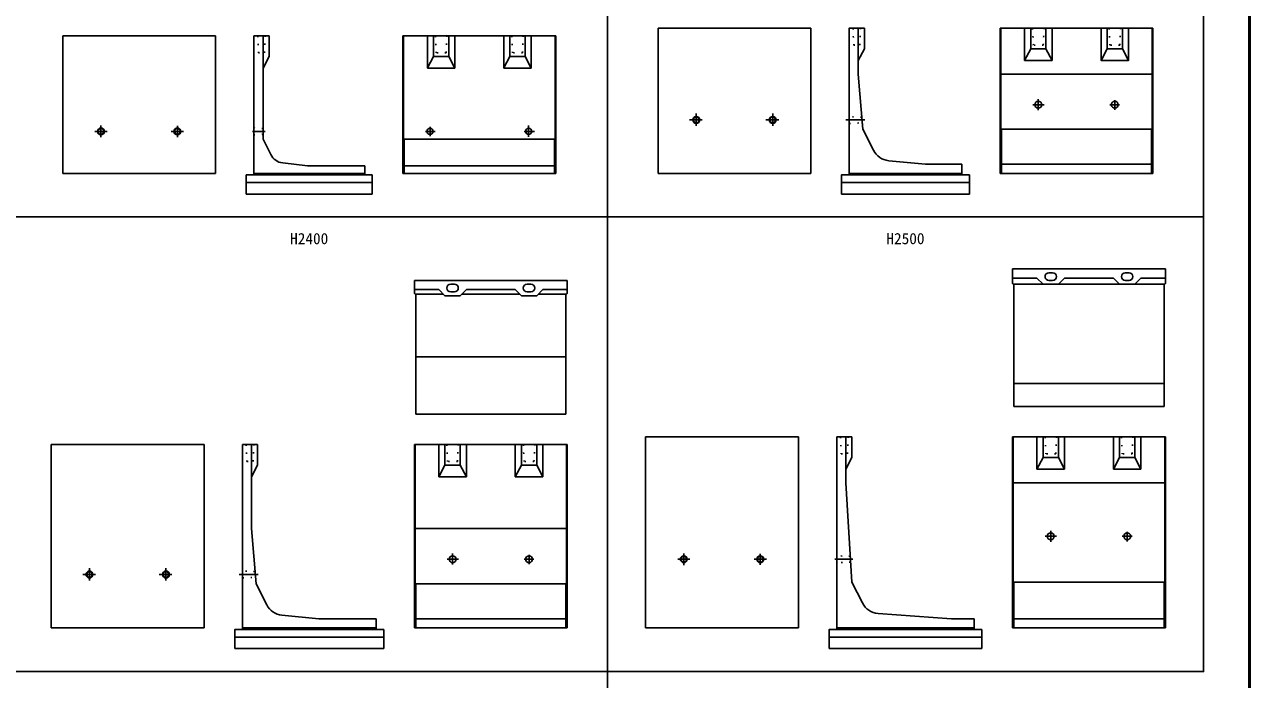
# Model space of a CAD drawing. Units: millimetres, scale not verified. Extents: x -50400 to 50400, y -17820 to 17820.
# Drawn here: x -17225 to -1200, y -9132 to -557 of the extents above; entities that cross this region are included whole.
import ezdxf
from ezdxf.enums import TextEntityAlignment as Align

# ---------------------------------------------------------------- set-up
doc = ezdxf.new("R2010")
doc.units = ezdxf.units.MM
doc.header["$LTSCALE"] = 60
doc.linetypes.add('CHAIN1', pattern=[8, 5, -1, 1, -1])
doc.linetypes.add('DOTTED', pattern=[1.75, 0.25, -1.5])
for name, color, linetype, lineweight in [('0-0_CENTER', 7, 'CHAIN1', 25), ('0-4_HYO', 3, 'Continuous', 25), ('0-6_OUTLINE', 1, 'Continuous', 25), ('0-7_OUTLINE2', 4, 'DOTTED', 25), ('0-8_TXT', 7, 'Continuous', 25), ('0-9_WAKU', 3, 'Continuous', 25)]:
    doc.layers.add(name, color=color, linetype=linetype, lineweight=lineweight)
doc.styles.add('ＭＳ ゴシック', font='')
doc.styles.get('ＭＳ ゴシック').set_extended_font_data('MS Gothic')

msp = doc.modelspace()

# ---------------------------------------------------------------- linework, layer by layer
at = {"layer": '0-0_CENTER'}
for p, q in [((-3962.5, -1677.86), (-3962.5, -1534.38)), ((-2962.5, -1673.67), (-2962.5, -1547.94)), ((-8437.5, -1723.03), (-8437.5, -1884.89)), ((-7437.5, -1723.03), (-7437.5, -1884.89)), ((-4035.09, -1607.39), (-3885.95, -1607.39)), ((-3027.48, -1607.39), (-2899.54, -1607.39)), ((-16225, -1881.62), (-16225, -2033.96)), ((-15225, -1882.82), (-15225, -2032.28)), ((-11919, -1898.52), (-11919, -2018.96)), ((-10631, -1881.02), (-10631, -2027.29)), ((-8525.89, -1807.39), (-8358.6, -1807.39)), ((-7525.89, -1807.39), (-7358.6, -1807.39)), ((-6480.82, -1807.39), (-6230.96, -1807.39)), ((-16306.92, -1957.39), (-16144.09, -1957.39)), ((-15307.19, -1957.39), (-15143.69, -1957.39)), ((-14077.72, -1957.39), (-14243.75, -1957.39)), ((-11854.02, -1957.39), (-11978, -1957.39)), ((-10553.82, -1957.39), (-10690, -1957.39)), ((-3800, -7327.86), (-3800, -7184.38)), ((-2800, -7323.67), (-2800, -7197.94)), ((-3872.59, -7257.39), (-3723.45, -7257.39)), ((-2864.98, -7257.39), (-2737.04, -7257.39)), ((-11625, -7627.86), (-11625, -7484.38)), ((-10625, -7623.67), (-10625, -7497.94)), ((-8600, -7481.22), (-8600, -7635.31)), ((-7600, -7485.7), (-7600, -7630.5)), ((-16375, -7673.03), (-16375, -7834.89)), ((-15375, -7673.03), (-15375, -7834.89)), ((-11697.59, -7557.39), (-11548.45, -7557.39)), ((-10689.98, -7557.39), (-10562.04, -7557.39)), ((-8680.04, -7557.39), (-8519.3, -7557.39)), ((-7679.03, -7557.39), (-7520.08, -7557.39)), ((-6623.61, -7557.39), (-6387.97, -7557.39)), ((-16463.39, -7757.39), (-16296.1, -7757.39)), ((-15463.39, -7757.39), (-15296.1, -7757.39)), ((-14418.32, -7757.39), (-14168.46, -7757.39))]:
    msp.add_line(p, q, dxfattribs=at)
at = {"layer": '0-4_HYO'}
for points in [[(-17400, -3077.39), (-9600, -3077.39), (-9600, 2072.61), (-17400, 2072.61)], [(-9600, -3077.39), (-1800, -3077.39), (-1800, 2072.61), (-9600, 2072.61)], [(-17400, -9027.39), (-9600, -9027.39), (-9600, -3077.39), (-17400, -3077.39)], [(-9600, -9027.39), (-1800, -9027.39), (-1800, -3077.39), (-9600, -3077.39)], [(-17400, -15777.39), (-9600, -15777.39), (-9600, -9027.39), (-17400, -9027.39)]]:
    msp.add_lwpolyline(points, close=True, dxfattribs=at)
at = {"layer": '0-6_OUTLINE'}
for p, q in [((-8937.5, -607.39), (-6937.5, -607.39)), ((-8937.5, -2507.39), (-8937.5, -607.39)), ((-6937.5, -2507.39), (-6937.5, -607.39)), ((-6317.5, -607.39), (-6317.5, -1207.39)), ((-6237.5, -607.39), (-6237.5, -877.39)), ((-4462.5, -2507.39), (-4462.5, -607.39)), ((-2462.5, -607.39), (-4462.5, -607.39)), ((-4453.5, -607.39), (-4453.5, -1927.39)), ((-4142.5, -607.39), (-4142.5, -1027.39)), ((-4062.5, -607.39), (-4062.5, -877.39)), ((-3862.5, -607.39), (-3862.5, -877.39)), ((-3782.5, -607.39), (-3782.5, -1027.39)), ((-3062.5, -607.39), (-3062.5, -877.39)), ((-2862.5, -607.39), (-2862.5, -877.39)), ((-2471.5, -1927.39), (-2471.5, -607.39)), ((-2462.5, -2507.39), (-2462.5, -607.39)), ((-16725, -2507.39), (-16725, -707.39)), ((-16725, -707.39), (-14725, -707.39)), ((-14725, -2507.39), (-14725, -707.39)), ((-14225, -707.39), (-14025, -707.39)), ((-14225, -2527.39), (-14225, -707.39)), ((-14105, -707.39), (-14105, -2057.39)), ((-14025, -707.39), (-14025, -977.39)), ((-12275, -2507.39), (-12275, -707.39)), ((-10275, -707.39), (-12275, -707.39)), ((-12266, -707.39), (-12266, -2057.39)), ((-11955, -707.39), (-11955, -1127.39)), ((-11875, -707.39), (-11875, -977.39)), ((-11675, -707.39), (-11675, -977.39)), ((-11595, -707.39), (-11595, -1127.39)), ((-10955, -707.39), (-10955, -1127.39)), ((-10875, -707.39), (-10875, -977.39)), ((-10675, -707.39), (-10675, -977.39)), ((-10595, -707.39), (-10595, -1127.39)), ((-10284, -707.39), (-10284, -2057.39)), ((-10275, -2507.39), (-10275, -707.39)), ((-6317.5, -1027.39), (-6237.5, -877.39)), ((-4062.5, -877.39), (-4142.5, -1027.39)), ((-4062.5, -877.39), (-3862.5, -877.39)), ((-3062.5, -877.39), (-3142.5, -1027.39)), ((-3062.5, -877.39), (-2862.5, -877.39)), ((-14105, -1127.39), (-14025, -977.39)), ((-11955, -1127.03), (-11875, -977.39)), ((-11875, -977.39), (-11675, -977.39)), ((-11595, -1127.39), (-11675, -977.39)), ((-10955, -1127.03), (-10875, -977.39)), ((-10875, -977.39), (-10675, -977.39)), ((-10595, -1127.39), (-10675, -977.39)), ((-11955, -1127.39), (-11595, -1127.39)), ((-10955, -1127.39), (-10595, -1127.39)), ((-6257.5, -1927.39), (-6317.5, -1207.39)), ((-4453.5, -1207.39), (-2471.5, -1207.39)), ((-14003.36, -2260.66), (-14105, -2057.39)), ((-12266, -2057.39), (-12257, -2077.39)), ((-12266, -2057.39), (-10284, -2057.39)), ((-12257, -2507.39), (-12257, -2077.39)), ((-10284, -2057.39), (-10293, -2077.39)), ((-10293, -2507.39), (-10293, -2077.39)), ((-6119.36, -2203.67), (-6257.5, -1927.39)), ((-4453.5, -1927.39), (-4444.5, -1947.39)), ((-4453.5, -1927.39), (-2471.5, -1927.39)), ((-4444.5, -2507.39), (-4444.5, -1947.39)), ((-2471.5, -1927.39), (-2480.5, -1947.39)), ((-2480.5, -2507.39), (-2480.5, -1947.39)), ((-13525, -2407.39), (-13847.58, -2369.88)), ((-5437.5, -2387.39), (-5919.83, -2340.71)), ((-4962.5, -2387.39), (-5437.5, -2387.39)), ((-4962.5, -2387.39), (-4962.5, -2527.39)), ((-4444.5, -2387.39), (-2480.5, -2387.39)), ((-16725, -2507.39), (-14725, -2507.39)), ((-12775, -2507.39), (-14225, -2507.39)), ((-12775, -2407.39), (-13525, -2407.39)), ((-12775, -2527.39), (-12775, -2407.39)), ((-12675, -2527.39), (-12675, -2777.39)), ((-12275, -2507.39), (-10275, -2507.39)), ((-12257, -2407.39), (-10293, -2407.39)), ((-8937.5, -2507.39), (-6937.5, -2507.39)), ((-4962.5, -2507.39), (-6437.5, -2507.39)), ((-4862.5, -2527.39), (-4862.5, -2777.39)), ((-4462.5, -2507.39), (-2462.5, -2507.39)), ((-12675, -2627.39), (-14325, -2627.39)), ((-4862.5, -2627.39), (-6537.5, -2627.39)), ((-12675, -2777.39), (-14325, -2777.39)), ((-4862.5, -2777.39), (-6537.5, -2777.39)), ((-4300, -3948.39), (-4300, -3757.39)), ((-4300, -3757.39), (-2300, -3757.39)), ((-3775, -3807.39), (-3825, -3807.39)), ((-2775, -3807.39), (-2825, -3807.39)), ((-2300, -3948.39), (-2300, -3757.39)), ((-12125, -3907.39), (-10125, -3907.39)), ((-11600, -3957.39), (-11650, -3957.39)), ((-10600, -3957.39), (-10650, -3957.39)), ((-10125, -3907.39), (-10125, -4078.39)), ((-4300, -3877.39), (-3980, -3877.39)), ((-4282, -3966.39), (-4300, -3948.39)), ((-2309, -3957.39), (-4291, -3957.39)), ((-4282, -5557.39), (-4282, -3966.39)), ((-3900, -3957.39), (-3980, -3877.39)), ((-3775, -3907.39), (-3825, -3907.39)), ((-3700, -3957.39), (-3620, -3877.39)), ((-3620, -3877.39), (-2980, -3877.39)), ((-2900, -3957.39), (-2980, -3877.39)), ((-2775, -3907.39), (-2825, -3907.39)), ((-2700, -3957.39), (-2620, -3877.39)), ((-2300, -3877.39), (-2620, -3877.39)), ((-2318, -3966.39), (-2300, -3948.39)), ((-2318, -5557.39), (-2318, -3966.39)), ((-12125, -4027.39), (-11805, -4027.39)), ((-12116, -4087.39), (-11745, -4087.39)), ((-12107, -5657.39), (-12107, -4096.39)), ((-11725, -4107.39), (-11805, -4027.39)), ((-11525, -4107.39), (-11725, -4107.39)), ((-11600, -4057.39), (-11650, -4057.39)), ((-11525, -4107.39), (-11445, -4027.39)), ((-10745, -4087.39), (-11505, -4087.39)), ((-10805, -4027.39), (-11445, -4027.39)), ((-10725, -4107.39), (-10805, -4027.39)), ((-10525, -4107.39), (-10725, -4107.39)), ((-10600, -4057.39), (-10650, -4057.39)), ((-10525, -4107.39), (-10445, -4027.39)), ((-10134, -4087.39), (-10505, -4087.39)), ((-10125, -4027.39), (-10445, -4027.39)), ((-10143, -4096.39), (-10125, -4078.39)), ((-10143, -5657.39), (-10143, -4096.39)), ((-10143, -4907.39), (-12107, -4907.39)), ((-4282, -5257.39), (-2318, -5257.39)), ((-4282, -5557.39), (-2318, -5557.39)), ((-10143, -5657.39), (-12107, -5657.39)), ((-14875, -8457.39), (-14875, -6057.39)), ((-14175, -6057.39), (-14375, -6057.39)), ((-14375, -6057.39), (-14375, -8477.39)), ((-14255, -6057.39), (-14255, -7157.39)), ((-14175, -6057.39), (-14175, -6327.39)), ((-12125, -8457.39), (-12125, -6057.39)), ((-10125, -6057.39), (-12125, -6057.39)), ((-12116, -6057.39), (-12116, -7877.39)), ((-11805, -6057.39), (-11805, -6477.39)), ((-11725, -6057.39), (-11725, -6327.39)), ((-11525, -6057.39), (-11525, -6327.39)), ((-11445, -6057.39), (-11445, -6477.39)), ((-10805, -6057.39), (-10805, -6477.39)), ((-10725, -6057.39), (-10725, -6327.39)), ((-10525, -6057.39), (-10525, -6327.39)), ((-10445, -6057.39), (-10445, -6477.39)), ((-10134, -6057.39), (-10134, -7877.39)), ((-10125, -8457.39), (-10125, -6057.39)), ((-9100, -8457.39), (-9100, -5957.39)), ((-9100, -5957.39), (-7100, -5957.39)), ((-7100, -8457.39), (-7100, -5957.39)), ((-6400, -5957.39), (-6600, -5957.39)), ((-6600, -5957.39), (-6600, -8477.39)), ((-6480, -5957.39), (-6480, -6557.39)), ((-6400, -5957.39), (-6400, -6227.39)), ((-4300, -5957.39), (-2300, -5957.39)), ((-4300, -8457.39), (-4300, -5957.39)), ((-4291, -5957.39), (-4291, -7857.39)), ((-3980, -6377.39), (-3980, -5957.39)), ((-3700, -6227.39), (-3700, -5957.39)), ((-3620, -6377.39), (-3620, -5957.39)), ((-2980, -6377.39), (-2980, -5957.39)), ((-2900, -6227.39), (-2900, -5957.39)), ((-2700, -6227.39), (-2700, -5957.39)), ((-2620, -6377.39), (-2620, -5957.39)), ((-2309, -5957.39), (-2309, -7857.39)), ((-2300, -8457.39), (-2300, -5957.39)), ((-6480, -6377.39), (-6400, -6227.39)), ((-3900, -6227.39), (-3700, -6227.39)), ((-3620, -6377.39), (-3700, -6227.39)), ((-2980, -6377.39), (-2900, -6227.39)), ((-2900, -6227.39), (-2700, -6227.39)), ((-2620, -6377.39), (-2700, -6227.39)), ((-14255, -6477.39), (-14175, -6327.39)), ((-11725, -6327.39), (-11805, -6477.39)), ((-11725, -6327.39), (-11525, -6327.39)), ((-11445, -6477.39), (-11525, -6327.39)), ((-10725, -6327.39), (-10805, -6477.39)), ((-10725, -6327.39), (-10525, -6327.39)), ((-10445, -6477.39), (-10525, -6327.39)), ((-3980, -6377.39), (-3620, -6377.39)), ((-2980, -6377.39), (-2620, -6377.39)), ((-11805, -6477.39), (-11445, -6477.39)), ((-10805, -6477.39), (-10445, -6477.39)), ((-6480, -6557.39), (-6400, -7857.39)), ((-4291, -6557.39), (-2309, -6557.39)), ((-14195, -7877.39), (-14255, -7157.39)), ((-12116, -7157.39), (-10134, -7157.39)), ((-14056.86, -8153.67), (-14195, -7877.39)), ((-12116, -7877.39), (-12107, -7897.39)), ((-12116, -7877.39), (-10134, -7877.39)), ((-12107, -8457.39), (-12107, -7897.39)), ((-10143, -7897.39), (-10134, -7877.39)), ((-10143, -8457.39), (-10143, -7897.39)), ((-6263.61, -8130.16), (-6400, -7857.39)), ((-4291, -7857.39), (-2309, -7857.39)), ((-2309, -7857.39), (-2318, -7875.39)), ((-2318, -8457.39), (-2318, -7875.39)), ((-13375, -8337.39), (-13857.33, -8290.71)), ((-5100, -8337.39), (-6058.14, -8267.7)), ((-16875, -8457.39), (-14875, -8457.39)), ((-12625, -8457.39), (-14375, -8457.39)), ((-12625, -8337.39), (-13375, -8337.39)), ((-12625, -8337.39), (-12625, -8477.39)), ((-12525, -8477.39), (-12525, -8727.39)), ((-12125, -8457.39), (-10125, -8457.39)), ((-12107, -8337.39), (-10143, -8337.39)), ((-9100, -8457.39), (-7100, -8457.39)), ((-6600, -8457.39), (-4800, -8457.39)), ((-4800, -8337.39), (-5100, -8337.39)), ((-4800, -8477.39), (-4800, -8337.39)), ((-4700, -8477.39), (-4700, -8727.39)), ((-4300, -8457.39), (-2300, -8457.39)), ((-4282, -8337.39), (-2318, -8337.39)), ((-12525, -8577.39), (-14475, -8577.39)), ((-4700, -8577.39), (-6700, -8577.39)), ((-12525, -8727.39), (-14475, -8727.39)), ((-4700, -8727.39), (-6700, -8727.39))]:
    msp.add_line(p, q, dxfattribs=at)
for points in [[(-6237.5, -607.39), (-6437.5, -607.39), (-6437.5, -2527.39)], [(-3142.5, -607.39), (-3142.5, -1027.39), (-2782.5, -1027.39)], [(-2782.5, -607.39), (-2782.5, -1027.39), (-2862.5, -877.39)], [(-4142.5, -1027.39), (-3782.5, -1027.39), (-3862.5, -877.39)], [(-12675, -2527.39), (-14325, -2527.39), (-14325, -2777.39)], [(-4862.5, -2527.39), (-6537.5, -2527.39), (-6537.5, -2777.39)], [(-12107, -4096.39), (-12125, -4078.39), (-12125, -3907.39)], [(-16875, -8457.39), (-16875, -6057.39), (-14875, -6057.39)], [(-3980, -6377.39), (-3900, -6227.39), (-3900, -5957.39)], [(-4282, -8457.39), (-4282, -7875.39), (-4291, -7857.39)], [(-12525, -8477.39), (-14475, -8477.39), (-14475, -8727.39)], [(-4700, -8477.39), (-6700, -8477.39), (-6700, -8727.39)]]:
    msp.add_lwpolyline(points, dxfattribs=at)
for centre, radius in [((-3962.5, -1607.39), 45), ((-2962.5, -1607.39), 45), ((-8437.5, -1807.39), 45), ((-7437.5, -1807.39), 45), ((-16225, -1957.39), 45), ((-16225, -1957.39), 37.5), ((-15225, -1957.39), 45), ((-15225, -1957.39), 37.5), ((-11919, -1957.39), 40), ((-10631, -1957.39), 40), ((-8437.5, -1807.39), 37.5), ((-7437.5, -1807.39), 37.5), ((-3800, -7257.39), 45), ((-2800, -7257.39), 45), ((-11625, -7557.39), 45), ((-10625, -7557.39), 45), ((-8600, -7557.39), 45), ((-8600, -7557.39), 37.5), ((-7600, -7557.39), 45), ((-7600, -7557.39), 37.5), ((-16375, -7757.39), 45), ((-16375, -7757.39), 37.5), ((-15375, -7757.39), 45), ((-15375, -7757.39), 37.5)]:
    msp.add_circle(centre, radius, dxfattribs=at)
for centre, radius, start, end in [((-5895.75, -2091.87), 250, 206.56505, 264.47246), ((-13824.48, -2171.21), 200, 206.56505, 263.36749), ((-3825, -3857.39), 50, 90, 270), ((-3775, -3857.39), 50, 270, 90), ((-2825, -3857.39), 50, 90, 270), ((-2775, -3857.39), 50, 270, 90), ((-11650, -4007.39), 50, 90, 270), ((-11600, -4007.39), 50, 270, 90), ((-10650, -4007.39), 50, 90, 270), ((-10600, -4007.39), 50, 270, 90), ((-13833.25, -8041.87), 250, 206.56505, 264.47246), ((-6040, -8018.36), 250, 206.56505, 265.84036)]:
    msp.add_arc(centre, radius, start, end, dxfattribs=at)
at = {"layer": '0-7_OUTLINE2'}
for p, q in [((-6297.5, -827.39), (-6287.5, -607.39)), ((-4037.5, -607.39), (-4027.5, -827.39)), ((-3897.5, -827.39), (-3887.5, -607.39)), ((-3037.5, -607.39), (-3027.5, -827.39)), ((-2897.5, -827.39), (-2887.5, -607.39)), ((-14085, -927.39), (-14075, -707.39)), ((-11850, -707.39), (-11840, -927.39)), ((-11710, -927.39), (-11700, -707.39)), ((-10850, -707.39), (-10840, -927.39)), ((-10710, -927.39), (-10700, -707.39)), ((-11710, -927.39), (-11840, -927.39)), ((-10710, -927.39), (-10840, -927.39)), ((-3897.5, -827.39), (-4027.5, -827.39)), ((-2897.5, -827.39), (-3027.5, -827.39)), ((-6432.5, -1762.61), (-6437.28, -1757.39)), ((-6275.66, -1769.66), (-6432.5, -1762.61)), ((-14105, -1919.89), (-14225, -1912.39)), ((-6437.28, -1857.38), (-6432.5, -1852.17)), ((-6432.5, -1852.17), (-6269.37, -1845.1)), ((-6271.04, -1764.86), (-6275.66, -1769.66)), ((-6264.16, -1849.88), (-6269.37, -1845.1)), ((-14225, -2002.39), (-14105, -1994.89)), ((-14235, -6277.39), (-14225, -6057.39)), ((-11700, -6057.39), (-11690, -6277.39)), ((-11560, -6277.39), (-11550, -6057.39)), ((-10700, -6057.39), (-10690, -6277.39)), ((-10560, -6277.39), (-10550, -6057.39)), ((-6460, -6177.39), (-6450, -5957.39)), ((-3875, -5957.39), (-3865, -6177.39)), ((-3735, -6177.39), (-3725, -5957.39)), ((-2875, -5957.39), (-2865, -6177.39)), ((-2735, -6177.39), (-2725, -5957.39)), ((-3735, -6177.39), (-3865, -6177.39)), ((-2735, -6177.39), (-2865, -6177.39)), ((-11560, -6277.39), (-11690, -6277.39)), ((-10560, -6277.39), (-10690, -6277.39)), ((-6595, -7512.39), (-6600, -7507.39)), ((-6425.78, -7519.89), (-6595, -7512.39)), ((-6425.78, -7519.89), (-6421.08, -7514.89)), ((-6595, -7602.39), (-6600, -7607.39)), ((-6421.16, -7594.89), (-6595, -7602.39)), ((-6421.16, -7594.89), (-6415.85, -7599.89)), ((-14370, -7712.61), (-14374.78, -7707.39)), ((-14374.78, -7807.38), (-14370, -7802.17)), ((-14213.16, -7719.66), (-14370, -7712.61)), ((-14370, -7802.17), (-14206.87, -7795.1)), ((-14208.54, -7714.86), (-14213.16, -7719.66)), ((-14201.66, -7799.88), (-14206.87, -7795.1))]:
    msp.add_line(p, q, dxfattribs=at)
for points in [[(-6387.5, -607.39), (-6377.5, -827.39), (-6297.5, -827.39)], [(-14175, -707.39), (-14165, -927.39), (-14085, -927.39)], [(-14325, -6057.39), (-14315, -6277.39), (-14235, -6277.39)], [(-6550, -5957.39), (-6540, -6177.39), (-6460, -6177.39)]]:
    msp.add_lwpolyline(points, dxfattribs=at)
at = {"layer": '0-9_WAKU', "lineweight": 50}
msp.add_lwpolyline([(-49200, -16620), (-1200, -16620), (-1200, 16620), (-49200, 16620)], close=True, dxfattribs=at)

# ---------------------------------------------------------------- texts
at = {"layer": '0-8_TXT', "style": 'ＭＳ ゴシック'}
for s, p in [('H2400', (-13750, -3477.39)), ('H2500', (-5950, -3477.39))]:
    msp.add_text(s, height=146.6, dxfattribs=at).set_placement(p, align=Align.BOTTOM_LEFT)

doc.saveas('drawing.dxf')
